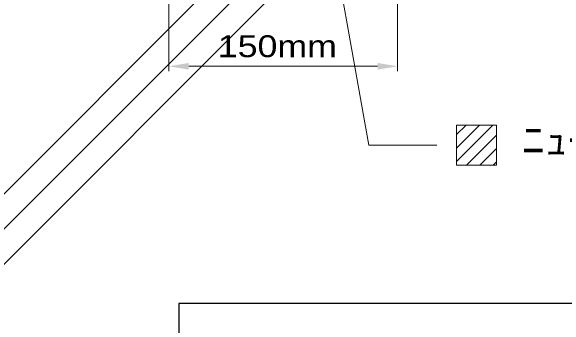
# Model space of a CAD drawing. Units: millimetres, scale not verified. Extents: x -81 to 99, y -112 to 113.
# Drawn here: x -47 to 8.7, y -33.9 to -2.3 of the extents above; entities that cross this region are included whole.
import ezdxf
from ezdxf.enums import TextEntityAlignment as Align

# ---------------------------------------------------------------- set-up
doc = ezdxf.new("R2010")
doc.units = ezdxf.units.MM
doc.header["$LTSCALE"] = 0.1
doc.layers.add('0-0_Eシート', color=254, linetype='Continuous', lineweight=18)
doc.layers.add('0-6_Z_O-文字', color=134, linetype='Continuous', lineweight=18)
doc.layers.add('0-5_実線', color=134, linetype='Continuous')
doc.styles.add('HGPｺﾞｼｯｸM', font='')
doc.styles.add('ＭＳ Ｐゴシック', font='')
doc.styles.get('HGPｺﾞｼｯｸM').set_extended_font_data('HGPｺﾞｼｯｸM')
doc.styles.get('ＭＳ Ｐゴシック').set_extended_font_data('MS PGothic')

msp = doc.modelspace()

# ---------------------------------------------------------------- linework, layer by layer
at = {"layer": '0-0_Eシート', "color": 92}
msp.add_lwpolyline([(-2.1836, -13.773), (1.8164, -13.773), (1.8164, -17.773), (-2.1836, -17.773)], close=True, dxfattribs=at)
at = {"layer": '0-5_実線'}
for p, q in [((-75.6732, -48.6098), (-19.2657, 7.7978)), ((-74.6811, -51.1532), (-15.7301, 7.7978)), ((-71.1456, -51.1532), (-12.1946, 7.7978))]:
    msp.add_line(p, q, dxfattribs=at)
msp.add_lwpolyline([(65.9619, -31.7022), (-30.1309, -31.7022), (-30.1309, -51.1532)], dxfattribs=at)
at = {"layer": '0-6_Z_O-文字'}
for p, q in [((-31.1309, 9.7978), (-31.1309, -8.3487)), ((-8.1442, 9.7978), (-8.1442, -8.3487)), ((-10.1442, -7.8487), (-29.1309, -7.8487)), ((-11.0305, -15.773), (-4.1791, -15.773))]:
    msp.add_line(p, q, dxfattribs=at)
at = {"layer": '0-6_Z_O-文字', "color": 254}
for p, q in [((-2.1836, -14.7198), (-1.2368, -13.773)), ((-2.1836, -16.0668), (0.1102, -13.773)), ((-2.1836, -17.4139), (1.4573, -13.773)), ((-1.1957, -17.773), (1.8164, -14.7609)), ((0.1514, -17.773), (1.8164, -16.108)), ((1.4984, -17.773), (1.8164, -17.455))]:
    msp.add_line(p, q, dxfattribs=at)
at = {"layer": '0-6_Z_O-文字'}
msp.add_lwpolyline([(-15.6668, 10.3151), (-11.0305, -15.773), (-4.1791, -15.773)], dxfattribs=at)
for points in [[(-31.1309, -7.8487), (-29.1309, -7.5154), (-29.1309, -8.182)], [(-8.1442, -7.8487), (-10.1442, -8.182), (-10.1442, -7.5154)]]:
    msp.add_solid(points, dxfattribs=at)

# ---------------------------------------------------------------- texts
for s, height, style, width, p in [('150mm', 2.199, 'ＭＳ Ｐゴシック', 1.25, (-26.2171, -7.5902)), ('ﾆｭｰﾌﾞﾚﾝ（接着）※', 2.933, 'HGPｺﾞｼｯｸM', 1.15, (4.3761, -17.62))]:
    msp.add_text(s, height=height, dxfattribs=dict(at, style=style, width=width)).set_placement(p, align=Align.BOTTOM_LEFT)

doc.saveas('drawing.dxf')
